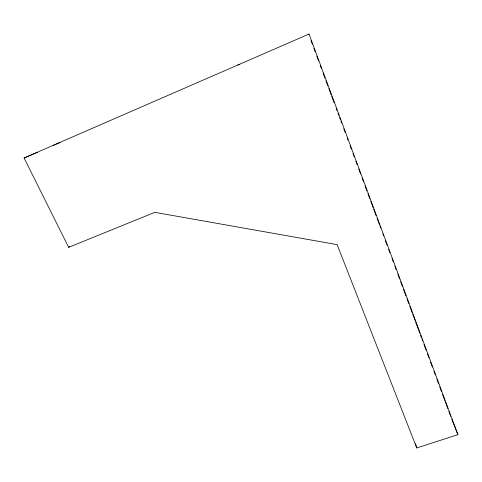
<?xml version="1.0" encoding="UTF-8"?>
<svg xmlns="http://www.w3.org/2000/svg" width="482" height="482" viewBox="0 0 482 482"><rect width="100%" height="100%" fill="white"/><g stroke="black" fill="none" stroke-linecap="round" stroke-linejoin="round"><path stroke-width="0.72" d="M68.667 247.332L154.818 212.351L337.129 244.621L416.749 447.953L457.9 434.674L309.01 34.047L24.1 158.006L68.667 247.332L69.751 246.362M308.661 34.312L309.01 34.047M53.086 145.444L59.858 142.552M24.1 158.006L37.5 152.276M237.909 65.034L239.741 64.293M451.785 419.135L457.9 434.674M311.023 40.657L312.33 44.181M313.903 48.411L315.216 51.936M316.788 56.165L318.62 61.1M320.193 65.329L321.506 68.854M323.079 73.083L324.91 78.018M325.959 80.837L327.796 85.772M328.844 88.592L331.2 94.936M331.724 96.346L334.086 102.69M336.183 108.33L336.972 110.444M338.021 113.264L338.804 115.379M339.593 117.494L340.376 119.608M340.901 121.024L341.69 123.139M343.787 128.778L345.094 132.303M347.191 137.942L347.98 140.057M350.077 145.697L351.384 149.221M352.957 153.451L354.27 156.975M355.843 161.205L357.15 164.73M358.722 168.959L360.56 173.894M362.133 178.123L363.44 181.648M365.013 185.877L366.85 190.812M367.899 193.631L369.736 198.566M370.785 201.386L373.14 207.73M373.664 209.14L376.026 215.484M377.075 218.304L379.43 224.648M379.955 226.058L380.744 228.173M382.841 233.818L383.624 235.933M385.461 240.867L387.034 245.097M388.606 249.327L389.914 252.851M392.011 258.491L393.324 262.015M394.897 266.245L396.204 269.769M397.777 273.999L399.614 278.933M400.663 281.753L402.5 286.688M403.548 289.507L405.904 295.852M406.953 298.671L408.79 303.606M409.839 306.425L412.194 312.77M412.719 314.18L415.08 320.524M415.604 321.934L419.798 333.213M420.581 335.327L421.37 337.442M421.895 338.852L422.678 340.967M423.991 344.491L426.088 350.137M427.395 353.661L428.968 357.891M430.54 362.121L432.378 367.055M433.951 371.285L435.264 374.809M436.837 379.039L438.668 383.973M439.717 386.793L441.554 391.727M442.603 394.547L444.958 400.891M445.482 402.301L447.844 408.646M448.893 411.465L450.724 416.4M415.538 443.633L416.749 447.953"/></g></svg>
